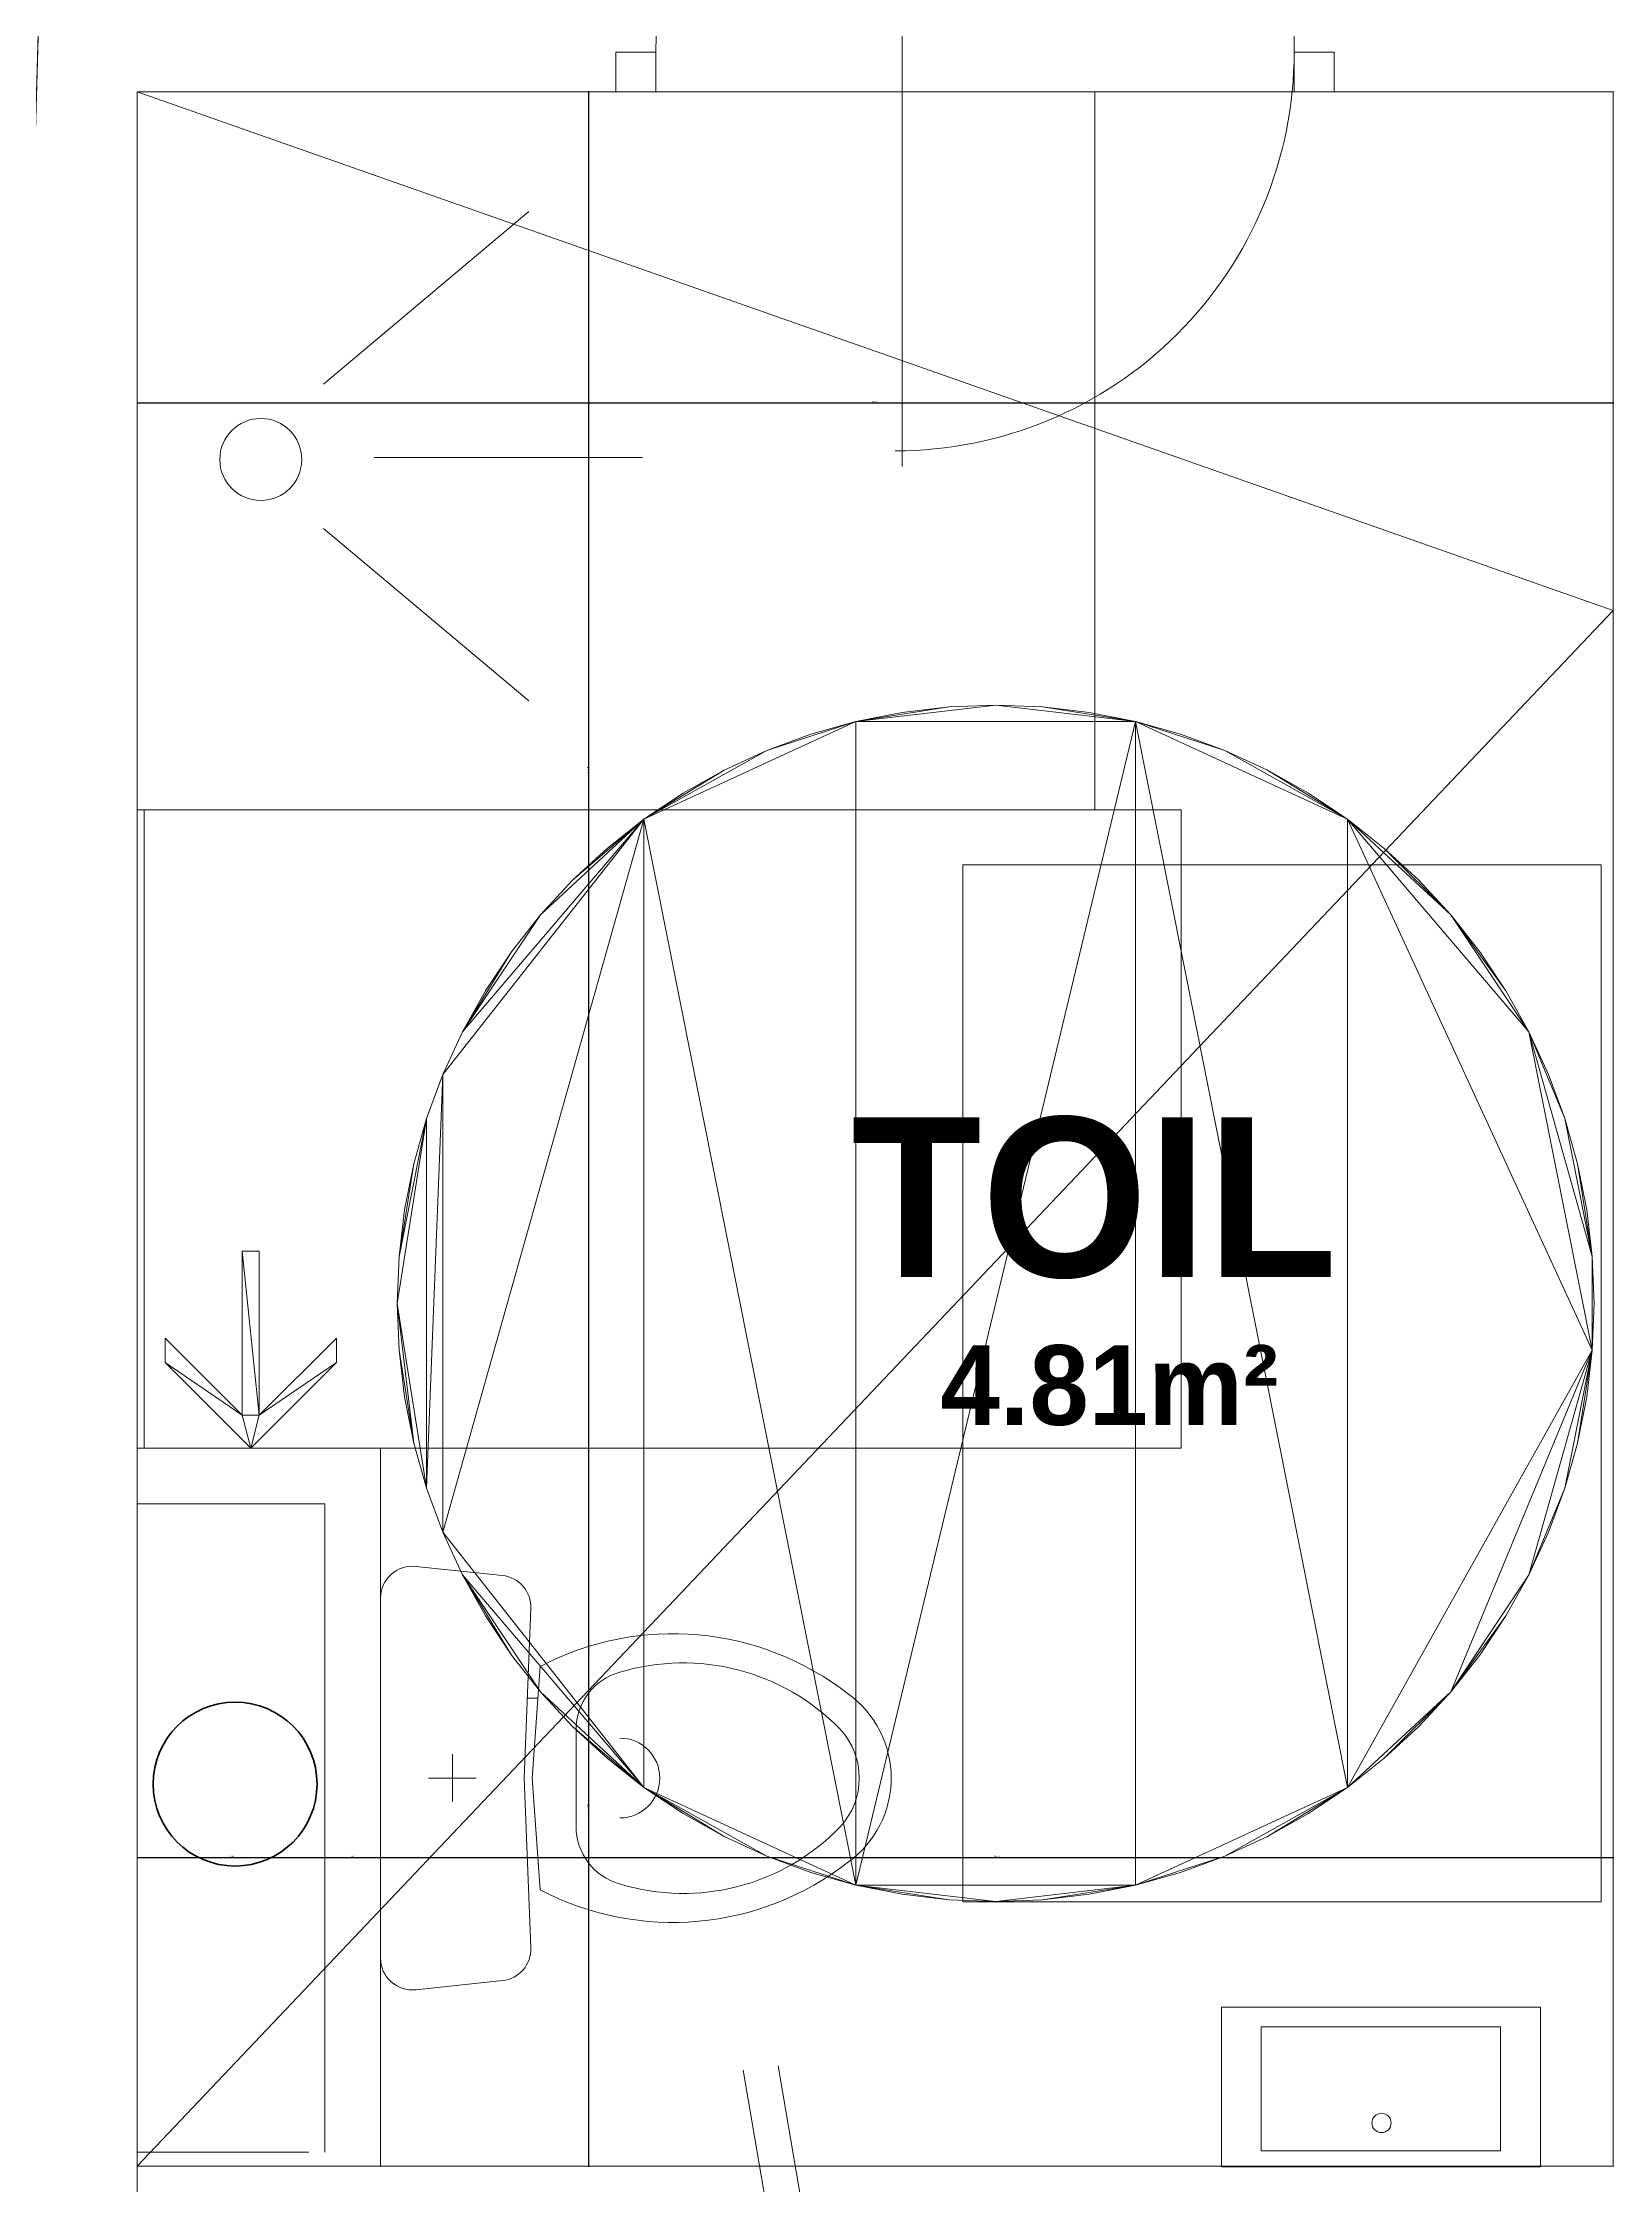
# Model space of a CAD drawing. Header units: metres. Extents: x -12536 to 12621, y -17191 to 9596.
# Drawn here: x -10234.1 to -10038.1, y -2937.7 to -2669.2 of the extents above; entities that cross this region are included whole.
import ezdxf
from ezdxf.enums import TextEntityAlignment as Align
from ezdxf.lldxf.tags import DXFTag

# ---------------------------------------------------------------- set-up
doc = ezdxf.new("R2010")
doc.units = ezdxf.units.M
doc.header["$MEASUREMENT"] = 0
doc.header["$PDMODE"] = 2
doc.header["$PDSIZE"] = 0.25
doc.layers.add('B-COT', color=1, linetype='Continuous', lineweight=18)
for name, color, linetype in [('Calque commun', 7, 'Continuous'), ('Layer2', 7, 'Continuous'), ('Layer5', 7, 'Continuous'), ('Textes', 7, 'Continuous')]:
    doc.layers.add(name, color=color, linetype=linetype)
doc.styles.add('Century Gothic', font='GOTHICB.TTF', dxfattribs={"height": 0.4})
doc.styles.add('Century Gothic2', font='GOTHICB.TTF', dxfattribs={"height": 0.313})
doc.styles.add('Century Gothic6', font='GOTHIC.TTF', dxfattribs={"height": 0.18})
tags = doc.linetypes.add('DASHDOT2', pattern=[0.5, 0.25, -0.125, 0, -0.125]).pattern_tags.tags
tags[10:11] = [DXFTag(74, 4), DXFTag(75, 0), DXFTag(340, '0'), DXFTag(46, 1.0), DXFTag(50, 0.0), DXFTag(44, 0.0), DXFTag(45, 0.0)]
tags[8:9] = [DXFTag(74, 4), DXFTag(75, 0), DXFTag(340, '0'), DXFTag(46, 1.0), DXFTag(50, 0.0), DXFTag(44, 0.0), DXFTag(45, 0.0)]
tags[6:7] = [DXFTag(74, 4), DXFTag(75, 0), DXFTag(340, '0'), DXFTag(46, 1.0), DXFTag(50, 0.0), DXFTag(44, 0.0), DXFTag(45, 0.0)]
tags[4:5] = [DXFTag(74, 4), DXFTag(75, 0), DXFTag(340, '0'), DXFTag(46, 1.0), DXFTag(50, 0.0), DXFTag(44, 0.0), DXFTag(45, 0.0)]
tags = doc.linetypes.add('HIDDEN', pattern=[0.375, 0.25, -0.125]).pattern_tags.tags
tags[6:7] = [DXFTag(74, 4), DXFTag(75, 0), DXFTag(340, '0'), DXFTag(46, 1.0), DXFTag(50, 0.0), DXFTag(44, 0.0), DXFTag(45, 0.0)]
tags[4:5] = [DXFTag(74, 4), DXFTag(75, 0), DXFTag(340, '0'), DXFTag(46, 1.0), DXFTag(50, 0.0), DXFTag(44, 0.0), DXFTag(45, 0.0)]
tags = doc.linetypes.add('HIDDEN2', pattern=[0.1875, 0.125, -0.0625]).pattern_tags.tags
tags[6:7] = [DXFTag(74, 4), DXFTag(75, 0), DXFTag(340, '0'), DXFTag(46, 1.0), DXFTag(50, 0.0), DXFTag(44, 0.0), DXFTag(45, 0.0)]
tags[4:5] = [DXFTag(74, 4), DXFTag(75, 0), DXFTag(340, '0'), DXFTag(46, 1.0), DXFTag(50, 0.0), DXFTag(44, 0.0), DXFTag(45, 0.0)]
doc.dimstyles.new('DIM7', dxfattribs={"dimtxt": 0.18, "dimasz": 0.035, "dimexe": 0.05, "dimexo": 0, "dimgap": 0.05, "dimtad": 1, "dimzin": 1, "dimdsep": 46, "dimtxsty": 'Century Gothic6', "dimblk": 'ORIGIN', "dimcen": 0.09, "dimdle": 0.05, "dimadec": 0, "dimazin": 0, "dimtfac": 1, "dimtdec": 4, "dimtix": 1, "dimtofl": 0, "dimtmove": 0, "dimatfit": 3, "dimfxl": 0.05, "dimfxlon": 1, "dimfrac": 2, "dimtolj": 1, "dimtzin": 0, "dimarcsym": 2})

# ---------------------------------------------------------------- blocks, each defined once
blk = doc.blocks.new('Block33233')
at = {"layer": 'Calque commun', "color": 7, "linetype": 'Continuous', "lineweight": 5}
for p, q in [((-9.0988, -22.7707), (-8.1988, -22.7707)), ((-7.5988, -22.7707), (-6.8988, -22.7707))]:
    blk.add_line(p, q, dxfattribs=at)
blk = doc.blocks.new('Block33275')
at = {"layer": 'Calque commun', "color": 7, "linetype": 'Continuous', "lineweight": 5}
blk.add_line((-9.0988, -22.7707), (-9.0988, -31.1306), dxfattribs=at)
blk = doc.blocks.new('wc-3-3')
at = {"layer": 'Layer2', "color": 6, "linetype": 'Continuous', "lineweight": 5}
for p, q in [((-0.2256, 0), (0.2256, 0)), ((-0.2653, -0.0442), (-0.2539, -0.1527)), ((0.2539, -0.1527), (0.2653, -0.0442)), ((0, -0.06), (0, -0.12)), ((-0.03, -0.09), (0.03, -0.09)), ((-0.2125, -0.1885), (0, -0.18)), ((-0.1, -0.184), (-0.1, -0.1971)), ((0, -0.18), (0.2125, -0.1885)), ((0.1, -0.1971), (0.1, -0.184)), ((-0.14, -0.2), (0, -0.19)), ((0, -0.19), (0.14, -0.2)), ((-0.06, -0.2451), (0.06, -0.2451))]:
    blk.add_line(p, q, dxfattribs=at)
at = {"layer": 'Layer2', "color": 6, "linetype": 'Continuous', "lineweight": 5, "flags": 128}
for points in [[(-0.2653, -0.0442, -0.445253), (-0.2256, 0)], [(0.2256, 0, -0.445276), (0.2653, -0.0442)], [(-0.2539, -0.1527, 0.395314), (-0.2125, -0.1885)], [(0.2125, -0.1885, 0.395339), (0.2539, -0.1527)], [(-0.14, -0.2, 0.294671), (-0.1052, -0.5864)], [(0.14, -0.2, -0.294671), (0.1052, -0.5864)], [(-0.1327, -0.3, -0.337883), (-0.0606, -0.2451)], [(0.1327, -0.3, 0.337854), (0.0606, -0.2451)], [(-0.1327, -0.3, 0.281729), (-0.0616, -0.5756)], [(-0.05, -0.3, 1), (0.05, -0.3)], [(0.1327, -0.3, -0.279876), (0.0616, -0.5756)], [(-0.1052, -0.5864, 0.509528), (0.1052, -0.5864)], [(-0.0616, -0.5756, 0.395927), (0.0616, -0.5756)]]:
    blk.add_lwpolyline(points, format="xyb", dxfattribs=at)
blk = doc.blocks.new('_ORIGIN')
at = {"color": 0, "linetype": 'ByBlock', "lineweight": -2}
blk.add_line((0, 0), (-1, 0), dxfattribs=at)
blk.add_circle((0, 0), 0.5, dxfattribs=at)
blk = doc.blocks.new('*D1434')
at = {"layer": 'Calque commun', "color": 0, "linetype": 'ByBlock', "lineweight": -2, "transparency": 16777216}
for p, q in [((-10191.82, -2896.62), (-10191.82, -2896.72)), ((-10191.78, -2896.67), (-10037.35, -2896.67)), ((-10037.32, -2896.67), (-10037.35, -2896.67)), ((-10037.32, -2896.62), (-10037.32, -2896.72))]:
    blk.add_line(p, q, dxfattribs=at)
at = {"layer": 'Calque commun', "color": 0, "linetype": 'Continuous', "lineweight": -2, "transparency": 16777216}
blk.add_line((-10037.28, -2896.67), (-10037.25, -2896.67), dxfattribs=at)
at = {"layer": 'Defpoints', "color": 0, "linetype": 'Continuous', "transparency": 16777216}
for p in [(-10191.82, -2857.7), (-10037.32, -2892.7), (-10037.32, -2896.67)]:
    blk.add_point(p, dxfattribs=at)
at = {"layer": 'Calque commun', "color": 0, "linetype": 'Continuous', "lineweight": -2, "transparency": 16777216, "xscale": 0.03500000014901161, "yscale": 0.03500000014901161, "zscale": 0.03500000014901161, "rotation": 180}
for p in [(-10191.82, -2896.67), (-10037.32, -2896.67)]:
    blk.add_blockref('_ORIGIN', p, dxfattribs=at)
at = {"layer": 'Calque commun', "color": 0, "linetype": 'Continuous', "lineweight": 5, "transparency": 16777216, "insert": (-10114.57, -2896.62), "char_height": 0.18, "attachment_point": 8, "line_spacing_factor": 0.773441, "style": 'Century Gothic6'}
blk.add_mtext('\\A1;154.50', dxfattribs=at)
blk = doc.blocks.new('*D1435')
at = {"layer": 'Calque commun', "color": 0, "linetype": 'ByBlock', "lineweight": -2, "transparency": 16777216}
for p, q in [((-10198.82, -2896.62), (-10198.82, -2896.72)), ((-10198.78, -2896.67), (-10191.85, -2896.67)), ((-10191.82, -2896.67), (-10191.85, -2896.67)), ((-10191.82, -2896.67), (-10191.82, -2896.62))]:
    blk.add_line(p, q, dxfattribs=at)
at = {"layer": 'Calque commun', "color": 0, "linetype": 'Continuous', "lineweight": -2, "transparency": 16777216}
blk.add_line((-10191.78, -2896.67), (-10191.75, -2896.67), dxfattribs=at)
at = {"layer": 'Defpoints', "color": 0, "linetype": 'Continuous', "transparency": 16777216}
for p in [(-10198.82, -2892.7), (-10191.82, -2896.67), (-10191.82, -2896.67)]:
    blk.add_point(p, dxfattribs=at)
at = {"layer": 'Calque commun', "color": 0, "linetype": 'Continuous', "lineweight": -2, "transparency": 16777216, "xscale": 0.03500000014901161, "yscale": 0.03500000014901161, "zscale": 0.03500000014901161, "rotation": 180}
for p in [(-10198.82, -2896.67), (-10191.82, -2896.67)]:
    blk.add_blockref('_ORIGIN', p, dxfattribs=at)
at = {"layer": 'Calque commun', "color": 0, "linetype": 'Continuous', "lineweight": 5, "transparency": 16777216, "insert": (-10195.32, -2896.62), "char_height": 0.18, "attachment_point": 8, "line_spacing_factor": 0.773441, "style": 'Century Gothic6'}
blk.add_mtext('\\A1;7.00', dxfattribs=at)
blk = doc.blocks.new('@PRES_1_$$_1-41')
at = {"layer": 'Calque commun', "color": 5, "linetype": 'Continuous', "lineweight": 5}
blk.add_line((0.05, 0.05), (0.05, 0.85), dxfattribs=at)
at = {"layer": 'Calque commun', "color": 5, "linetype": 'Continuous', "lineweight": 5, "flags": 128}
blk.add_lwpolyline([(0.05, 0.85, -0.414214), (0.85, 0.05)], format="xyb", dxfattribs=at)
at = {"layer": 'Calque commun', "color": 5, "linetype": 'Continuous', "lineweight": 5}
mesh = blk.add_polyface(dxfattribs=at)
corners = [(0, 0), (0, 0.05), (0.05, 0.05), (0.05, 0)]
mesh.append_faces([[corners[k] for k in face] for face in [(0, 1, 2, 3)]], dxfattribs={"color": 5})
mesh = blk.add_polyface(dxfattribs=at)
corners = [(0.85, 0), (0.85, 0.05), (0.9, 0.05), (0.9, 0)]
mesh.append_faces([[corners[k] for k in face] for face in [(0, 1, 2, 3)]], dxfattribs={"color": 5})
blk = doc.blocks.new('@PRES_1_$$_1-42')
at = {"layer": 'Calque commun', "color": 0, "linetype": 'Continuous', "lineweight": 5}
blk.add_line((0, 0), (0, 0.05), dxfattribs=at)
blk = doc.blocks.new('@PRES_1_$$_1-43')
at = {"layer": 'Calque commun', "color": 0, "linetype": 'Continuous', "lineweight": 5}
blk.add_line((0, 0), (0, 0.05), dxfattribs=at)
blk = doc.blocks.new('INTER_2D_COMB15')
at = {"layer": 'Layer5', "color": 0, "linetype": 'ByBlock', "lineweight": -2}
blk.add_blockref('@PRES_1_$$_1-41', (0, 0), dxfattribs=at)
at = {"layer": 'Layer5', "color": 15, "linetype": 'ByBlock', "lineweight": -2}
blk.add_blockref('@PRES_1_$$_1-42', (0, 0), dxfattribs=at)
at = {"layer": 'Layer5', "color": 15, "linetype": 'ByBlock', "lineweight": -2, "extrusion": (0, 0, -1), "xscale": -1, "yscale": -1, "zscale": -1, "rotation": 180}
blk.add_blockref('@PRES_1_$$_1-43', (-0.9, 0), dxfattribs=at)
blk = doc.blocks.new('PLACED_COMB15')
at = {"layer": 'Layer5', "color": 0, "linetype": 'ByBlock', "lineweight": -2}
blk.add_blockref('INTER_2D_COMB15', (0, 0), dxfattribs=at)
blk = doc.blocks.new('*D1569')
at = {"layer": 'Calque commun', "color": 0, "linetype": 'ByBlock', "lineweight": -2, "transparency": 16777216}
for p, q in [((-10222.32, -2896.62), (-10222.32, -2896.72)), ((-10222.28, -2896.67), (-10198.85, -2896.67)), ((-10198.82, -2896.67), (-10198.85, -2896.67)), ((-10198.82, -2896.62), (-10198.82, -2896.72))]:
    blk.add_line(p, q, dxfattribs=at)
at = {"layer": 'Calque commun', "color": 0, "linetype": 'Continuous', "lineweight": -2, "transparency": 16777216}
blk.add_line((-10198.78, -2896.67), (-10198.75, -2896.67), dxfattribs=at)
at = {"layer": 'Defpoints', "color": 0, "linetype": 'Continuous', "transparency": 16777216}
for p in [(-10222.32, -2886.55), (-10198.82, -2886.55), (-10198.82, -2896.67)]:
    blk.add_point(p, dxfattribs=at)
at = {"layer": 'Calque commun', "color": 0, "linetype": 'Continuous', "lineweight": -2, "transparency": 16777216, "xscale": 0.03500000014901161, "yscale": 0.03500000014901161, "zscale": 0.03500000014901161, "rotation": 180}
for p in [(-10222.32, -2896.67), (-10198.82, -2896.67)]:
    blk.add_blockref('_ORIGIN', p, dxfattribs=at)
at = {"layer": 'Calque commun', "color": 0, "linetype": 'Continuous', "lineweight": 5, "transparency": 16777216, "insert": (-10210.57, -2896.62), "char_height": 0.18, "attachment_point": 8, "line_spacing_factor": 0.773441, "style": 'Century Gothic6'}
blk.add_mtext('\\A1;23.50', dxfattribs=at)
blk = doc.blocks.new('*D1570')
at = {"layer": 'Calque commun', "color": 0, "linetype": 'ByBlock', "lineweight": -2, "transparency": 16777216}
for p, q in [((-10165.77, -2845.35), (-10165.67, -2845.35)), ((-10165.72, -2845.35), (-10165.72, -2845.38)), ((-10165.72, -2935.31), (-10165.72, -2845.38)), ((-10165.77, -2935.35), (-10165.67, -2935.35))]:
    blk.add_line(p, q, dxfattribs=at)
at = {"layer": 'Calque commun', "color": 0, "linetype": 'Continuous', "lineweight": -2, "transparency": 16777216}
blk.add_line((-10165.72, -2845.31), (-10165.72, -2845.28), dxfattribs=at)
at = {"layer": 'Defpoints', "color": 0, "linetype": 'Continuous', "transparency": 16777216}
for p in [(-10193.82, -2845.35), (-10165.72, -2845.35), (-10193.82, -2935.35)]:
    blk.add_point(p, dxfattribs=at)
at = {"layer": 'Calque commun', "color": 0, "linetype": 'Continuous', "lineweight": -2, "transparency": 16777216, "xscale": 0.03500000014901161, "yscale": 0.03500000014901161, "zscale": 0.03500000014901161, "rotation": 270}
for p in [(-10165.72, -2845.35), (-10165.72, -2935.35)]:
    blk.add_blockref('_ORIGIN', p, dxfattribs=at)
at = {"layer": 'Calque commun', "color": 0, "linetype": 'Continuous', "lineweight": 5, "transparency": 16777216, "insert": (-10165.77, -2890.35), "char_height": 0.18, "attachment_point": 8, "rotation": 90, "line_spacing_factor": 0.773441, "style": 'Century Gothic6'}
blk.add_mtext('\\A1;90.00', dxfattribs=at)
blk = doc.blocks.new('*D1571')
at = {"layer": 'Calque commun', "color": 0, "linetype": 'ByBlock', "lineweight": -2, "transparency": 16777216}
for p, q in [((-10165.77, -2675.34), (-10165.67, -2675.34)), ((-10165.72, -2675.34), (-10165.72, -2675.38)), ((-10165.72, -2845.31), (-10165.72, -2675.38)), ((-10165.77, -2845.35), (-10165.67, -2845.35))]:
    blk.add_line(p, q, dxfattribs=at)
at = {"layer": 'Calque commun', "color": 0, "linetype": 'Continuous', "lineweight": -2, "transparency": 16777216}
blk.add_line((-10165.72, -2675.31), (-10165.72, -2675.27), dxfattribs=at)
at = {"layer": 'Defpoints', "color": 0, "linetype": 'Continuous', "transparency": 16777216}
for p in [(-10193.82, -2675.34), (-10165.72, -2675.34), (-10193.82, -2845.35)]:
    blk.add_point(p, dxfattribs=at)
at = {"layer": 'Calque commun', "color": 0, "linetype": 'Continuous', "lineweight": -2, "transparency": 16777216, "xscale": 0.03500000014901161, "yscale": 0.03500000014901161, "zscale": 0.03500000014901161, "rotation": 270}
for p in [(-10165.72, -2675.34), (-10165.72, -2845.35)]:
    blk.add_blockref('_ORIGIN', p, dxfattribs=at)
at = {"layer": 'Calque commun', "color": 0, "linetype": 'Continuous', "lineweight": 5, "transparency": 16777216, "insert": (-10165.77, -2760.35), "char_height": 0.18, "attachment_point": 8, "rotation": 90, "line_spacing_factor": 0.773441, "style": 'Century Gothic6'}
blk.add_mtext('\\A1;170.00', dxfattribs=at)
blk = doc.blocks.new('*D1588')
at = {"layer": 'Calque commun', "color": 0, "linetype": 'ByBlock', "lineweight": -2, "transparency": 16777216}
for p, q in [((-10222.32, -2714.27), (-10222.32, -2714.37)), ((-10222.28, -2714.32), (-10037.35, -2714.32)), ((-10037.32, -2714.32), (-10037.35, -2714.32)), ((-10037.32, -2714.27), (-10037.32, -2714.37))]:
    blk.add_line(p, q, dxfattribs=at)
at = {"layer": 'Calque commun', "color": 0, "linetype": 'Continuous', "lineweight": -2, "transparency": 16777216}
blk.add_line((-10037.28, -2714.32), (-10037.25, -2714.32), dxfattribs=at)
at = {"layer": 'Defpoints', "color": 0, "linetype": 'Continuous', "transparency": 16777216}
for p in [(-10222.32, -2675.34), (-10037.32, -2675.34), (-10037.32, -2714.32)]:
    blk.add_point(p, dxfattribs=at)
at = {"layer": 'Calque commun', "color": 0, "linetype": 'Continuous', "lineweight": -2, "transparency": 16777216, "xscale": 0.03500000014901161, "yscale": 0.03500000014901161, "zscale": 0.03500000014901161, "rotation": 180}
for p in [(-10222.32, -2714.32), (-10037.32, -2714.32)]:
    blk.add_blockref('_ORIGIN', p, dxfattribs=at)
at = {"layer": 'Calque commun', "color": 0, "linetype": 'Continuous', "lineweight": 5, "transparency": 16777216, "insert": (-10129.82, -2714.27), "char_height": 0.18, "attachment_point": 8, "line_spacing_factor": 0.773441, "style": 'Century Gothic6'}
blk.add_mtext('\\A1;185.00', dxfattribs=at)
blk = doc.blocks.new('douche90x120')
at = {"layer": 'Calque commun', "color": 7, "linetype": 'Continuous', "lineweight": 5}
for p, q in [((-0.491, -0.1501), (-0.2333, -0.3664)), ((-0.6334, -0.4582), (-0.2969, -0.4582)), ((-0.491, -0.7635), (-0.2333, -0.5472))]:
    blk.add_line(p, q, dxfattribs=at)
blk.add_arc((-0.1549, -0.4608), 0.0514, 90, 89.9994, dxfattribs=at)
mesh = blk.add_polyface(dxfattribs=at)
corners = [(-1.2, -0.9), (0, -0.9), (0, 0), (-1.2, 0)]
mesh.append_faces([[corners[k] for k in face] for face in [(0, 1, 2, 3)]], dxfattribs={"color": 7})
blk = doc.blocks.new('80x130')
at = {"layer": 'Calque commun', "color": 7, "linetype": 'HIDDEN', "lineweight": 5}
mesh = blk.add_polyface(dxfattribs=at)
corners = [(0, 0), (0, 1.3), (0.8, 1.3), (0.8, 0)]
mesh.append_faces([[corners[k] for k in face] for face in [(0, 1, 2, 3)]], dxfattribs={"color": 7})
blk = doc.blocks.new('fleche01')
at = {"layer": 'Calque commun', "color": 6, "linetype": 'Continuous', "lineweight": 20}
mesh = blk.add_polyface(dxfattribs=at)
corners = [(1.283, 1), (0.383, 0.1), (1, 1), (1, -1), (0, 0), (0.383, -0.1), (2.3, 0.1), (2.3, -0.1), (1.283, -1)]
mesh.append_faces([[corners[k] for k in face] for face in [(4, 1, 5)]], dxfattribs={"vtx0": -1, "vtx1": -1, "vtx2": -1, "color": 6})
mesh.append_faces([[corners[k] for k in face] for face in [(0, 1, 2)]], dxfattribs={"vtx1": -1, "color": 6})
mesh.append_faces([[corners[k] for k in face] for face in [(3, 4, 5), (4, 2, 1), (7, 5, 1)]], dxfattribs={"vtx1": -1, "vtx2": -1, "color": 6})
mesh.append_faces([[corners[k] for k in face] for face in [(1, 6, 7), (5, 8, 3)]], dxfattribs={"vtx2": -1, "color": 6})
blk = doc.blocks.new('lavmain')
at = {"layer": 'Calque commun', "color": 7, "linetype": 'Continuous', "lineweight": 5}
for p, q in [((0.4, 0), (0, 0)), ((0, 0), (0, -0.2)), ((0.4, -0.2), (0.4, 0)), ((0.35, -0.02), (0.05, -0.02)), ((0.05, -0.02), (0.05, -0.1757)), ((0.35, -0.1757), (0.35, -0.02)), ((0.05, -0.1757), (0.35, -0.1757)), ((0, -0.2), (0.4, -0.2))]:
    blk.add_line(p, q, dxfattribs=at)
blk.add_arc((0.1993, -0.055), 0.0121, 90, 89.9994, dxfattribs=at)

msp = doc.modelspace()

# ---------------------------------------------------------------- linework, layer by layer
at = {"layer": 'B-COT', "color": 5, "lineweight": 53}
msp.add_circle((-10210.045, -2887.467), 10.269, dxfattribs=at)
at = {"layer": 'Calque commun', "color": 7, "linetype": 'HIDDEN2', "lineweight": 5}
msp.add_line((-10126.424, -2657.299), (-10126.424, -2722.299), dxfattribs=at)
at = {"layer": 'Calque commun', "color": 7, "linetype": 'Continuous', "lineweight": 5}
msp.add_line((-10102.312, -2675.345), (-10222.314, -2675.345), dxfattribs=at)
at = {"layer": 'Calque commun', "color": 16, "linetype": 'Continuous', "lineweight": 20}
for p, q in [((-10191.818, -2845.347), (-10222.311, -2845.347)), ((-10222.311, -2845.347), (-10222.311, -2852.347)), ((-10191.818, -2935.346), (-10191.818, -2845.347)), ((-10198.818, -2852.347), (-10222.311, -2852.347)), ((-10198.818, -2933.605), (-10198.818, -2852.347))]:
    msp.add_line(p, q, dxfattribs=at)
at = {"layer": 'Calque commun', "color": 7, "linetype": 'DASHDOT2', "lineweight": 5}
for p, q in [((-10123.41, -3057.964), (-10146.385, -2923.316)), ((-10119.014, -3057.413), (-10141.989, -2922.765))]:
    msp.add_line(p, q, dxfattribs=at)
at = {"layer": 'Calque commun', "color": 4, "linetype": 'Continuous', "lineweight": 20}
for p, q in [((-10222.304, -2933.605), (-10200.818, -2933.605)), ((-10222.304, -2940.605), (-10222.304, -2933.605))]:
    msp.add_line(p, q, dxfattribs=at)
at = {"layer": 'Calque commun', "color": 15, "linetype": 'Continuous', "lineweight": 20}
msp.add_line((-10193.818, -2935.346), (-10025.205, -2935.346), dxfattribs=at)
at = {"layer": 'Calque commun', "color": 7, "linetype": 'HIDDEN2', "lineweight": 5, "flags": 128}
msp.add_lwpolyline([(-10127.317, -2720.345, 0.4142141), (-10077.317, -2670.345)], format="xyb", dxfattribs=at)

# ---------------------------------------------------------------- block references
at = {"layer": 'Calque commun', "color": 0, "linetype": 'ByBlock', "lineweight": -2, "extrusion": (0, 0, -1), "xscale": 100, "yscale": 100, "zscale": 100}
for name, p in [('PLACED_COMB15', (10072.317, -2675.345)), ('douche90x120', (10222.314, -2675.345))]:
    msp.add_blockref(name, p, dxfattribs=at)
at = {"layer": 'Calque commun', "color": 0, "linetype": 'ByBlock', "lineweight": -2, "xscale": 100, "yscale": 100, "zscale": 100}
for name in ['Block33233', 'Block33275']:
    msp.add_blockref(name, (-9312.433, -398.28), dxfattribs=at)
at = {"layer": 'Calque commun', "color": 0, "linetype": 'ByBlock', "lineweight": -2, "extrusion": (0, 0, -1)}
for name, p, xscale, yscale, zscale, rotation in [('80x130', (10221.46, -2845.347), 100, 100, 100, 90), ('80x130', (10118.84, -2772.218), 100, 100, 100, 180), ('fleche01', (10208.091, -2845.347), -10.73741838335991, -10.73741838335991, -10.73741838335991, 270)]:
    msp.add_blockref(name, p, dxfattribs=dict(at, xscale=xscale, yscale=yscale, zscale=zscale, rotation=rotation))
at = {"layer": 'Calque commun', "color": 0, "linetype": 'ByBlock', "lineweight": -2, "xscale": 100, "yscale": 100, "zscale": 100}
for name, p, rotation in [('wc-3-3', (-10191.818, -2886.713), 90), ('lavmain', (-10046.435, -2935.446), 180)]:
    msp.add_blockref(name, p, dxfattribs=dict(at, rotation=rotation))

# ---------------------------------------------------------------- texts
at = {"layer": 'Textes', "color": 5, "linetype": 'ByBlock', "lineweight": -2, "style": 'Century Gothic'}
msp.add_text('TOIL', height=20, dxfattribs=at).set_placement((-10071.906, -2803.887), align=Align.TOP_RIGHT)
at = {"layer": 'Textes', "color": 9, "linetype": 'ByBlock', "lineweight": -2, "style": 'Century Gothic2'}
msp.add_text('4.81m²', height=10, dxfattribs=at).set_placement((-10121.646, -2832.448, 0), align=Align.TOP_LEFT)

# ---------------------------------------------------------------- dimensions: what is measured, and where the dimension line sits
at = {"layer": 'Calque commun', "color": 5, "linetype": 'Continuous', "lineweight": 5}
for p1, p2, distance, picture, middle in [((-10222.315, -2675.345), (-10037.317, -2675.345), -38.971, '*D1588', (-10129.816, -2714.171)), ((-10193.818, -2845.347), (-10193.818, -2675.345), -28.094, '*D1571', (-10165.869, -2760.346)), ((-10193.818, -2935.346), (-10193.818, -2845.347), -28.094, '*D1570', (-10165.869, -2890.346)), ((-10222.315, -2886.547), (-10198.818, -2886.547), -10.122, '*D1569', (-10210.566, -2896.525))]:
    dim = msp.add_aligned_dim(p1=p1, p2=p2, distance=distance, dimstyle='DIM7', dxfattribs=at)
    dim.commit()
    dim.dimension.update_dxf_attribs({"geometry": picture, "text_midpoint": middle})
for base, p1, p2, picture, middle in [((-10037.317, -2896.669), (-10191.816, -2857.698), (-10037.317, -2892.699), '*D1434', (-10114.567, -2896.525)), ((-10191.816, -2896.669), (-10198.818, -2892.699), (-10191.816, -2896.669), '*D1435', (-10195.317, -2896.525))]:
    dim = msp.add_linear_dim(base=base, p1=p1, p2=p2, dimstyle='DIM7', dxfattribs=at)
    dim.commit()
    dim.dimension.update_dxf_attribs({"geometry": picture, "text_midpoint": middle})

# ---------------------------------------------------------------- meshes
at = {"layer": 'Calque commun', "color": 7, "linetype": 'Continuous', "lineweight": 5}
mesh = msp.add_polyface(dxfattribs=at)
corners = [(-6352.223, -1261.028), (-12352.223, -1261.028), (-12352.223, -5461.028), (-6352.223, -5461.028)]
mesh.append_faces([[corners[k] for k in face] for face in [(0, 1, 2, 3)]], dxfattribs={"color": 7})
at = {"layer": 'Calque commun', "color": 9, "linetype": 'HIDDEN', "lineweight": 20}
mesh = msp.add_polyface(dxfattribs=at)
corners = [(-9594.317, -2643.344), (-10254.316, -3359.805), (-9594.317, -3543.344), (-10254.316, -3543.344), (-11534.313, -3359.805), (-10234.035, -2643.344), (-11556.313, -2643.344), (-12196.312, -2643.344), (-12196.312, -3543.344), (-11534.313, -3543.344), (-10234.035, -2459.805), (-11556.313, -2459.805)]
mesh.append_faces([[corners[k] for k in face] for face in [(4, 8, 9)]], dxfattribs={"vtx0": -1, "color": 9})
mesh.append_faces([[corners[k] for k in face] for face in [(0, 1, 2), (7, 4, 6)]], dxfattribs={"vtx0": -1, "vtx1": -1, "color": 9})
mesh.append_faces([[corners[k] for k in face] for face in [(4, 5, 6)]], dxfattribs={"vtx0": -1, "vtx1": -1, "vtx2": -1, "color": 9})
mesh.append_faces([[corners[k] for k in face] for face in [(4, 1, 5), (7, 8, 4), (5, 10, 6), (0, 5, 1)]], dxfattribs={"vtx1": -1, "vtx2": -1, "color": 9})
mesh.append_faces([[corners[k] for k in face] for face in [(1, 3, 2), (10, 11, 6)]], dxfattribs={"vtx2": -1, "color": 9})
at = {"layer": 'Calque commun', "color": 9, "linetype": 'Continuous', "lineweight": 5}
mesh = msp.add_polyface(dxfattribs=at)
corners = [(-10037.317, -2935.346), (-10037.317, -2740.346), (-10222.315, -2935.346), (-10222.315, -2675.345), (-10037.317, -2675.345)]
mesh.append_faces([[corners[k] for k in face] for face in [(1, 3, 2), (1, 4, 3)]], dxfattribs={"vtx0": -1, "vtx2": -1, "color": 9})
mesh.append_faces([[corners[k] for k in face] for face in [(0, 1, 2)]], dxfattribs={"vtx1": -1, "color": 9})
at = {"layer": 'Calque commun', "color": 9, "linetype": 'HIDDEN2', "lineweight": 5}
mesh = msp.add_polyface(dxfattribs=at)
corners = [(-9897.316, -2675.345), (-9897.316, -2940.346), (-9688.319, -2921.345), (-9961.271, -3130.347), (-10222.315, -3511.344), (-9626.318, -3511.344), (-10104.314, -2940.346), (-9992.428, -3030.345), (-9688.319, -2992.317), (-9961.271, -3125.04), (-9992.534, -3125.04), (-10222.314, -3130.04), (-9993.732, -3130.347), (-10104.314, -3030.345), (-9626.318, -2675.345), (-9626.318, -2921.345), (-9626.318, -2992.317)]
mesh.append_faces([[corners[k] for k in face] for face in [(0, 2, 14)]], dxfattribs={"vtx0": -1, "vtx1": -1, "color": 9})
mesh.append_faces([[corners[k] for k in face] for face in [(3, 5, 8), (9, 8, 1), (9, 1, 7)]], dxfattribs={"vtx0": -1, "vtx1": -1, "vtx2": -1, "color": 9})
mesh.append_faces([[corners[k] for k in face] for face in [(3, 4, 5), (1, 8, 2)]], dxfattribs={"vtx0": -1, "vtx2": -1, "color": 9})
mesh.append_faces([[corners[k] for k in face] for face in [(10, 9, 7)]], dxfattribs={"vtx1": -1, "color": 9})
mesh.append_faces([[corners[k] for k in face] for face in [(0, 1, 2), (1, 6, 7), (11, 4, 12), (9, 3, 8), (3, 12, 4)]], dxfattribs={"vtx1": -1, "vtx2": -1, "color": 9})
mesh.append_faces([[corners[k] for k in face] for face in [(6, 13, 7), (2, 15, 14), (5, 16, 8)]], dxfattribs={"vtx2": -1, "color": 9})
at = {"layer": 'Calque commun', "color": 7, "linetype": 'Continuous', "lineweight": 5}
mesh = msp.add_polyface(dxfattribs=at)
corners = [(-10181.548, -2861.256), (-10178.671, -2866.394), (-10175.399, -2871.29), (-10120.607, -2752.438), (-10126.455, -2753.13), (-10132.231, -2754.279), (-10070.639, -2887.883), (-10097.214, -2754.279), (-10097.214, -2900.134), (-10132.231, -2900.134), (-10126.455, -2901.283), (-10120.607, -2901.975), (-10171.753, -2875.915), (-10070.639, -2766.53), (-10039.954, -2833.091), (-10047.897, -2793.157), (-10039.723, -2827.206), (-10039.954, -2821.322), (-10171.753, -2778.498), (-10181.548, -2793.157), (-10158.807, -2766.53), (-10086.021, -2757.915), (-10114.723, -2902.206), (-10075.535, -2763.258), (-10080.673, -2760.381), (-10041.795, -2809.698), (-10043.393, -2804.03), (-10086.021, -2896.497), (-10175.399, -2783.122), (-10167.756, -2880.239), (-10158.807, -2887.883), (-10114.723, -2752.206), (-10189.723, -2827.206), (-10186.052, -2804.03), (-10189.491, -2821.322), (-10108.838, -2752.438), (-10057.692, -2778.498), (-10163.431, -2770.176), (-10167.756, -2774.173), (-10187.65, -2809.698), (-10188.799, -2815.474), (-10178.671, -2788.019), (-10040.646, -2815.474), (-10187.65, -2844.715), (-10186.052, -2850.383), (-10143.424, -2757.915), (-10137.899, -2755.877), (-10066.014, -2884.237), (-10061.69, -2880.239), (-10057.692, -2875.915), (-10143.424, -2896.497), (-10137.899, -2898.536), (-10184.014, -2855.908), (-10184.014, -2798.505), (-10163.431, -2884.237), (-10102.99, -2753.13), (-10148.772, -2894.032), (-10148.772, -2760.381), (-10153.91, -2763.258), (-10050.775, -2788.019), (-10066.014, -2770.176), (-10047.897, -2861.256), (-10080.673, -2894.032), (-10075.535, -2891.154), (-10189.491, -2833.091), (-10188.799, -2838.939), (-10041.795, -2844.715), (-10040.646, -2838.939), (-10054.046, -2871.29), (-10050.775, -2866.394), (-10153.91, -2891.154), (-10061.69, -2774.173), (-10043.393, -2850.383), (-10091.546, -2755.877), (-10054.046, -2783.122), (-10045.432, -2798.505), (-10091.546, -2898.536), (-10108.838, -2901.975), (-10102.99, -2901.283), (-10045.432, -2855.908)]
mesh.append_faces([[corners[k] for k in face] for face in [(45, 5, 46), (35, 7, 55), (43, 64, 65), (56, 30, 70), (36, 59, 74), (27, 8, 76)]], dxfattribs={"vtx0": -1, "color": 7})
mesh.append_faces([[corners[k] for k in face] for face in [(12, 0, 2), (3, 5, 31), (32, 33, 34), (21, 13, 24), (52, 53, 44), (66, 14, 72), (22, 9, 11), (18, 20, 38)]], dxfattribs={"vtx0": -1, "vtx1": -1, "color": 7})
mesh.append_faces([[corners[k] for k in face] for face in [(6, 7, 8), (13, 14, 15), (18, 19, 20), (21, 7, 13), (22, 8, 9), (27, 6, 8), (20, 9, 5), (13, 7, 6), (9, 7, 5), (36, 13, 15), (7, 31, 5), (13, 6, 14), (12, 30, 0), (52, 20, 53), (15, 17, 26), (6, 49, 14), (32, 44, 33), (14, 49, 61), (52, 30, 20), (9, 8, 7), (30, 9, 20), (20, 5, 45), (15, 14, 17), (30, 50, 9), (72, 14, 61)]], dxfattribs={"vtx0": -1, "vtx1": -1, "vtx2": -1, "color": 7})
mesh.append_faces([[corners[k] for k in face] for face in [(36, 15, 59), (36, 60, 13), (20, 45, 57), (43, 32, 64), (34, 33, 39), (20, 19, 53)]], dxfattribs={"vtx0": -1, "vtx2": -1, "color": 7})
mesh.append_faces([[corners[k] for k in face] for face in [(25, 26, 17), (18, 28, 19), (12, 29, 30), (35, 31, 7), (43, 44, 32), (56, 50, 30), (53, 33, 44), (6, 47, 49), (69, 61, 49), (27, 62, 6), (52, 0, 30), (22, 77, 8)]], dxfattribs={"vtx1": -1, "vtx2": -1, "color": 7})
mesh.append_faces([[corners[k] for k in face] for face in [(0, 1, 2), (3, 4, 5), (9, 10, 11), (14, 16, 17), (13, 23, 24), (20, 37, 38), (39, 40, 34), (28, 41, 19), (17, 42, 25), (47, 48, 49), (50, 51, 9), (29, 54, 30), (57, 58, 20), (62, 63, 6), (66, 67, 14), (49, 68, 69), (36, 71, 60), (21, 73, 7), (26, 75, 15), (77, 78, 8), (61, 79, 72)]], dxfattribs={"vtx2": -1, "color": 7})

doc.saveas('drawing.dxf')
